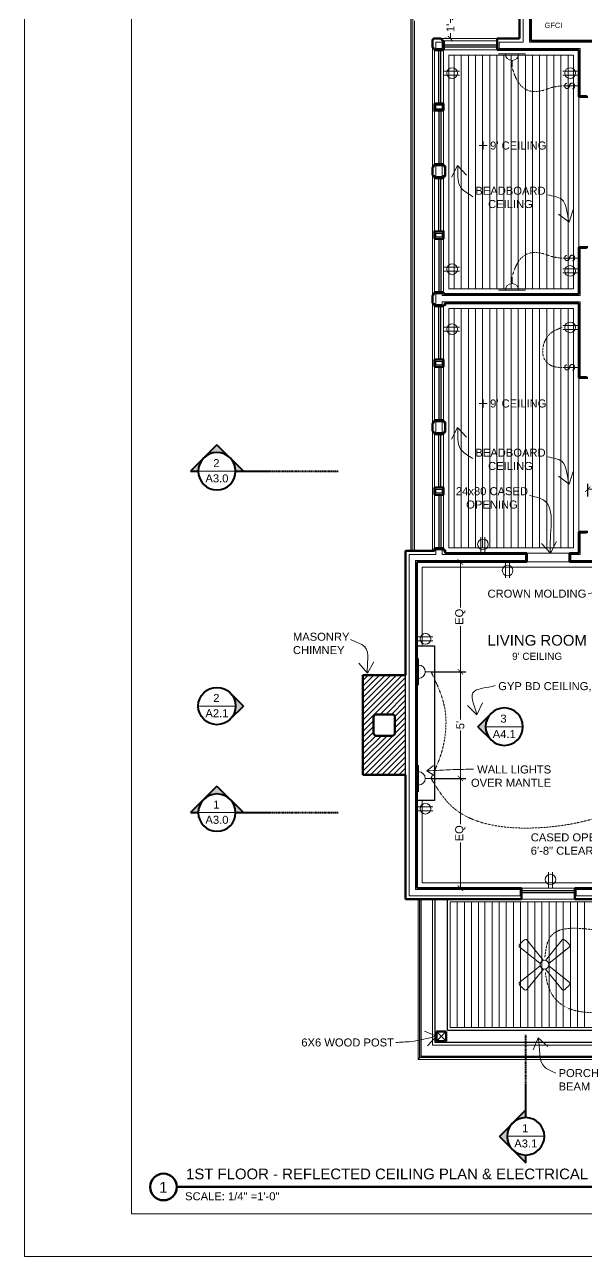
# Model space of a CAD drawing. Header units: inches. Extents: x -4969 to 16721, y 2489 to 24693.
# Drawn here: x 6612 to 6927, y 6903 to 7595 of the extents above; entities that cross this region are included whole.
import ezdxf

# ---------------------------------------------------------------- set-up
doc = ezdxf.new("R2010")
doc.units = ezdxf.units.IN
doc.header["$MEASUREMENT"] = 0
doc.linetypes.add('CENTER', pattern=[2, 1.25, -0.25, 0.25, -0.25])
doc.layers.get('0').update_dxf_attribs({"lineweight": 5})
doc.layers.add('0-NPLT', color=1, linetype='Continuous', plot=False)
for name, color, linetype, lineweight in [('1', 1, 'Continuous', 9), ('2', 6, 'Continuous', 20), ('3', 3, 'Continuous', 30), ('5', 4, 'Continuous', 50), ('A-DIMSx', 7, 'Continuous', 9), ('A-ELEC', 7, 'Continuous', 9), ('A-LINK', 7, 'Continuous', 40), ('A-TEXTx', 7, 'Continuous', 20), ('TB-11x17', 7, 'Continuous', 100)]:
    doc.layers.add(name, color=color, linetype=linetype, lineweight=lineweight)
doc.styles.get("Standard").update_dxf_attribs({"font": 'Arial.ttf'})
doc.dimstyles.get("Standard").update_dxf_attribs({"dimtxt": 3, "dimasz": 2, "dimexe": 0.03125, "dimexo": 0.0625, "dimgap": 0.03125, "dimtad": 0, "dimtoh": 1, "dimdec": 4, "dimlfac": 0.99985, "dimzin": 0, "dimdsep": 46, "dimlunit": 4, "dimtxsty": 'Standard', "dimblk": 'ARCHTICK', "dimblk1": 'ARCHTICK', "dimblk2": 'ARCHTICK', "dimcen": 0.09, "dimclrt": 256, "dimadec": 0, "dimazin": 0, "dimtfac": 1, "dimtdec": 4, "dimtofl": 0, "dimtmove": 0, "dimatfit": 3, "dimfxl": 1, "dimtolj": 1, "dimtzin": 0, "dimarcsym": 0})

# ---------------------------------------------------------------- blocks, each defined once
blk = doc.blocks.new('Section Callout')
at = {"layer": 'A-LINK', "ltscale": 0.1}
h = blk.add_hatch(color=152, dxfattribs=at)
h.paths.add_polyline_path([(1891.06, 7392.5), (1883.64, 7385.08), (1891.06, 7377.65, -0.198912), (1887.98, 7385.08, -0.198912)])
h.paths.add_polyline_path([(1898.48, 7399.92), (1891.06, 7392.5, -0.198912), (1898.48, 7395.58)])
h.paths.add_polyline_path([(1891.06, 7377.65), (1898.48, 7370.23), (1898.48, 7374.58, -0.198912)])
at = {"layer": 'A-LINK', "color": 152, "ltscale": 0.1}
for p, q in [((1883.64, 7385.08), (1898.48, 7399.92)), ((1898.48, 7399.92), (1898.48, 7395.58)), ((1883.64, 7385.08), (1898.48, 7370.23)), ((1898.48, 7374.58), (1898.48, 7370.23)), ((1898.48, 7370.23), (1898.48, 7355.49))]:
    blk.add_line(p, q, dxfattribs=at)
blk.add_circle((1898.48, 7385.08), 10.5, dxfattribs=at)
blk = doc.blocks.new('Elevation Callout - 1')
at = {"layer": 'A-LINK', "ltscale": 0.1}
blk.add_hatch(color=152, dxfattribs=at).paths.add_polyline_path([(2031.59, 7377.65), (2039.01, 7370.23), (2046.43, 7377.65, -0.198912), (2039.01, 7374.58, -0.198912)])
at = {"layer": 'A-LINK', "color": 152, "ltscale": 0.1}
for q in [(2031.59, 7377.65), (2046.43, 7377.65)]:
    blk.add_line((2039.01, 7370.23), q, dxfattribs=at)
blk.add_circle((2039.01, 7385.08), 10.5, dxfattribs=at)
blk = doc.blocks.new('_ArchTick')
at = {"color": 0, "linetype": 'ByBlock', "lineweight": 0, "const_width": 0.15}
blk.add_lwpolyline([(-0.5, -0.5), (0.5, 0.5)], dxfattribs=at)
blk = doc.blocks.new('*D198')
at = {"layer": 'A-DIMSx', "color": 0, "lineweight": -2, "ltscale": 0.1, "transparency": 16777216}
for p, q in [((6840.25, 7171.27), (6859.72, 7171.27)), ((6849.81, 7109.52), (6859.72, 7109.52))]:
    blk.add_line(p, q, dxfattribs=at)
at = {"layer": 'A-DIMSx', "color": 0, "lineweight": 5, "ltscale": 0.1, "transparency": 16777216}
for p, q in [((6856.72, 7171.27), (6856.72, 7145.58)), ((6856.72, 7109.52), (6856.72, 7135.22))]:
    blk.add_line(p, q, dxfattribs=at)
at = {"layer": 'Defpoints', "color": 0, "ltscale": 0.1, "transparency": 16777216}
for p in [(6838.25, 7171.27), (6847.81, 7109.52), (6856.72, 7109.52)]:
    blk.add_point(p, dxfattribs=at)
at = {"layer": 'A-DIMSx', "color": 0, "lineweight": 5, "ltscale": 0.1, "transparency": 16777216, "xscale": 3, "yscale": 3, "zscale": 3}
for p, rotation in [((6856.72, 7171.27), 90), ((6856.72, 7109.52), 270)]:
    blk.add_blockref('_ArchTick', p, dxfattribs=dict(at, rotation=rotation))
at = {"layer": 'A-DIMSx', "ltscale": 0.1, "transparency": 16777216, "insert": (6856.72, 7140.4), "char_height": 4.5, "attachment_point": 5, "rotation": 90}
blk.add_mtext('\\A1;EQ', dxfattribs=at)
blk = doc.blocks.new('*D199')
at = {"layer": 'A-DIMSx', "color": 0, "lineweight": -2, "ltscale": 0.1, "transparency": 16777216}
for p, q in [((6840.25, 7231.27), (6859.72, 7231.27)), ((6840.25, 7171.27), (6859.72, 7171.27))]:
    blk.add_line(p, q, dxfattribs=at)
at = {"layer": 'A-DIMSx', "color": 0, "lineweight": 5, "ltscale": 0.1, "transparency": 16777216}
for p, q in [((6856.72, 7231.27), (6856.72, 7204.35)), ((6856.72, 7171.27), (6856.72, 7198.2))]:
    blk.add_line(p, q, dxfattribs=at)
at = {"layer": 'Defpoints', "color": 0, "ltscale": 0.1, "transparency": 16777216}
for p in [(6838.25, 7231.27), (6856.72, 7231.27), (6838.25, 7171.27)]:
    blk.add_point(p, dxfattribs=at)
at = {"layer": 'A-DIMSx', "color": 0, "lineweight": 5, "ltscale": 0.1, "transparency": 16777216, "xscale": 3, "yscale": 3, "zscale": 3}
for p, rotation in [((6856.72, 7231.27), 90), ((6856.72, 7171.27), 270)]:
    blk.add_blockref('_ArchTick', p, dxfattribs=dict(at, rotation=rotation))
at = {"layer": 'A-DIMSx', "ltscale": 0.1, "transparency": 16777216, "insert": (6856.72, 7201.27), "char_height": 4.5, "attachment_point": 5, "rotation": 90}
blk.add_mtext("\\A1;5'", dxfattribs=at)
blk = doc.blocks.new('*D200')
at = {"layer": 'A-DIMSx', "color": 0, "lineweight": -2, "ltscale": 0.1, "transparency": 16777216}
for p, q in [((6849.81, 7293.02), (6859.72, 7293.02)), ((6840.25, 7231.27), (6859.72, 7231.27))]:
    blk.add_line(p, q, dxfattribs=at)
at = {"layer": 'A-DIMSx', "color": 0, "lineweight": 5, "ltscale": 0.1, "transparency": 16777216}
for p, q in [((6856.72, 7293.02), (6856.72, 7267.33)), ((6856.72, 7231.27), (6856.72, 7256.97))]:
    blk.add_line(p, q, dxfattribs=at)
at = {"layer": 'Defpoints', "color": 0, "ltscale": 0.1, "transparency": 16777216}
for p in [(6847.81, 7293.02), (6856.72, 7293.02), (6838.25, 7231.27)]:
    blk.add_point(p, dxfattribs=at)
at = {"layer": 'A-DIMSx', "color": 0, "lineweight": 5, "ltscale": 0.1, "transparency": 16777216, "xscale": 3, "yscale": 3, "zscale": 3}
for p, rotation in [((6856.72, 7293.02), 90), ((6856.72, 7231.27), 270)]:
    blk.add_blockref('_ArchTick', p, dxfattribs=dict(at, rotation=rotation))
at = {"layer": 'A-DIMSx', "ltscale": 0.1, "transparency": 16777216, "insert": (6856.72, 7262.15), "char_height": 4.5, "attachment_point": 5, "rotation": 90}
blk.add_mtext('\\A1;EQ', dxfattribs=at)
blk = doc.blocks.new('Ceiling Fan 1')
at = {"layer": 'A-ELEC', "ltscale": 0.25}
for p, q in [((7025.36, 6544.34), (7013.89, 6553.59)), ((7027.2, 6546.18), (7017.94, 6557.65)), ((7028.38, 6546.18), (7037.63, 6557.65)), ((7030.22, 6544.34), (7041.69, 6553.59)), ((7025.36, 6543.16), (7013.89, 6533.91)), ((7027.2, 6541.32), (7017.94, 6529.85)), ((7028.38, 6541.32), (7037.63, 6529.85)), ((7030.22, 6543.16), (7041.69, 6533.91))]:
    blk.add_line(p, q, dxfattribs=at)
at = {"layer": 'A-ELEC', "ltscale": 0.1}
blk.add_circle((7027.79, 6543.75), 2.5, dxfattribs=at)
at = {"layer": 'A-ELEC', "ltscale": 0.25}
for centre, radius, start, end in [((7014.51, 6554.37), 1, 141.33569, 231.1155), ((7027.79, 6543.75), 18, 128.66431, 141.33569), ((7017.17, 6557.03), 1, 38.8845, 128.66431), ((7038.41, 6557.03), 1, 51.33569, 141.1155), ((7027.79, 6543.75), 18, 38.66431, 51.33569), ((7041.06, 6554.37), 1, 308.8845, 38.66431), ((7014.51, 6533.13), 1, 128.8845, 218.66431), ((7027.79, 6543.75), 18, 218.66431, 231.33569), ((7027.79, 6543.75), 18, 308.66431, 321.33569), ((7041.06, 6533.13), 1, 321.33569, 51.1155), ((7017.17, 6530.48), 1, 231.33569, 321.1155), ((7038.41, 6530.48), 1, 218.8845, 308.66431)]:
    blk.add_arc(centre, radius, start, end, dxfattribs=at)
blk = doc.blocks.new('BORDER 11X17')
at = {"layer": '0-NPLT', "lineweight": 9, "ltscale": 0.1}
blk.add_lwpolyline([(29864.74, -10461.77), (29048.74, -10461.77), (29048.74, -10989.77), (29864.74, -10989.77), (29864.74, -10461.77)], dxfattribs=at)
blk.add_lwpolyline([(29792.74, -10473.77), (29078.74, -10473.77), (29078.74, -10977.77), (29792.74, -10977.77)], close=True, dxfattribs=at)
blk = doc.blocks.new('*D823')
at = {"layer": 'A-DIMSx', "color": 0, "lineweight": -2, "ltscale": 0.25, "transparency": 16777216}
for p, q in [((6976.25, 7348.77), (6976.25, 7330.86)), ((6928.25, 7329.75), (6928.25, 7336.86))]:
    blk.add_line(p, q, dxfattribs=at)
at = {"layer": 'A-DIMSx', "color": 0, "lineweight": 5, "ltscale": 0.25, "transparency": 16777216}
for p, q in [((6928.25, 7333.86), (6949.09, 7333.86)), ((6976.25, 7333.86), (6955.41, 7333.86))]:
    blk.add_line(p, q, dxfattribs=at)
at = {"layer": 'Defpoints', "color": 0, "ltscale": 0.25, "transparency": 16777216}
for p in [(6976.25, 7350.77), (6976.25, 7333.86), (6928.25, 7327.75)]:
    blk.add_point(p, dxfattribs=at)
at = {"layer": 'A-DIMSx', "color": 0, "lineweight": 5, "ltscale": 0.25, "transparency": 16777216, "xscale": 3, "yscale": 3, "zscale": 3, "rotation": 180}
blk.add_blockref('_ArchTick', (6928.25, 7333.86), dxfattribs=at)
at = {"layer": 'A-DIMSx', "color": 0, "lineweight": 5, "ltscale": 0.25, "transparency": 16777216, "xscale": 3, "yscale": 3, "zscale": 3}
blk.add_blockref('_ArchTick', (6976.25, 7333.86), dxfattribs=at)
at = {"layer": 'A-DIMSx', "ltscale": 0.25, "transparency": 16777216, "insert": (6952.25, 7333.86), "char_height": 4.5, "attachment_point": 5}
blk.add_mtext("\\A1;4'", dxfattribs=at)
blk = doc.blocks.new('*D835')
at = {"layer": 'A-DIMSx', "color": 0, "lineweight": 5, "ltscale": 0.25, "transparency": 16777216}
for p, q in [((6851.19, 7599.27), (6851.19, 7596.13)), ((6851.19, 7587.27), (6851.19, 7590.42))]:
    blk.add_line(p, q, dxfattribs=at)
at = {"layer": 'A-DIMSx', "color": 0, "lineweight": -2, "ltscale": 0.25, "transparency": 16777216}
for p, q in [((6851.22, 7599.27), (6854.19, 7599.27)), ((6849.19, 7587.27), (6848.19, 7587.27))]:
    blk.add_line(p, q, dxfattribs=at)
at = {"layer": 'Defpoints', "color": 0, "ltscale": 0.25, "transparency": 16777216}
for p in [(6849.22, 7599.27), (6851.19, 7599.27), (6851.19, 7587.27)]:
    blk.add_point(p, dxfattribs=at)
at = {"layer": 'A-DIMSx', "color": 0, "lineweight": 5, "ltscale": 0.25, "transparency": 16777216, "xscale": 3, "yscale": 3, "zscale": 3}
for p, rotation in [((6851.19, 7599.27), 90), ((6851.19, 7587.27), 270)]:
    blk.add_blockref('_ArchTick', p, dxfattribs=dict(at, rotation=rotation))
at = {"layer": 'A-DIMSx', "ltscale": 0.25, "transparency": 16777216, "insert": (6851.19, 7593.27), "char_height": 4.5, "attachment_point": 5, "rotation": 90}
blk.add_mtext("\\A1;1'", dxfattribs=at)

msp = doc.modelspace()

# ---------------------------------------------------------------- hatches: boundary and pattern name
at = {"layer": '1', "ltscale": 0.25}
h = msp.add_hatch(dxfattribs=at)
h.set_pattern_fill('ANSI31', color=256, scale=18, style=0)
h.set_pattern_definition([(45, (5003.9965, 528), (-1.59099026, 1.59099026), [])])
h.paths.add_polyline_path([(6825.9965993, 7204.2747155), (6825.9965993, 7229.2747155), (6801.9965993, 7229.2747155), (6801.9965993, 7173.2747155), (6825.9965993, 7173.2747155), (6825.9965993, 7198.2747155), (6819.9965993, 7198.2747155), (6819.9965993, 7196.7747155, -0.4142135624), (6818.4965993, 7195.2747155), (6809.4965993, 7195.2747155, -0.4142135624), (6807.9965993, 7196.7747155), (6807.9965993, 7205.7747155, -0.4142135624), (6809.4965993, 7207.2747155), (6818.4965993, 7207.2747155, -0.4142135624), (6819.9965993, 7205.7747155), (6819.9965993, 7204.2747155)])
h.paths.add_polyline_path([(6825.9965993, 7198.2747155), (6825.9965993, 7204.2747155), (6819.9965993, 7204.2747155), (6819.9965993, 7198.2747155)], flags=16)

# ---------------------------------------------------------------- linework, layer by layer
at = {"layer": '1'}
for p, q in [((6891.9965993, 7585.2747155), (6891.9965993, 7665.2747155)), ((6895.4965993, 7585.2747155), (6895.4965993, 7665.2747155)), ((6829.9965993, 7598.2747155), (6829.9965993, 7299.2747155)), ((6830.9965993, 7597.2747155), (6830.9965993, 7299.2747155)), ((6878.4965993, 7581.7747155), (6878.4965993, 7585.2747155)), ((6878.4965993, 7585.2747155), (6891.9965993, 7585.2747155)), ((7134.9965993, 7585.2747155), (6895.4965993, 7585.2747155)), ((6853.2465439, 7446.5239643), (6853.246598, 7578.0247435)), ((6857.2465439, 7446.5239643), (6857.246598, 7578.0247418)), ((6861.2465439, 7446.5239643), (6861.246598, 7578.0247402)), ((6865.2465439, 7446.5239643), (6865.246598, 7578.0247385)), ((6869.2465439, 7446.5239643), (6869.246598, 7578.0247369)), ((6873.2465439, 7446.5239643), (6873.246598, 7578.0247352)), ((6877.2465439, 7446.5239643), (6877.246598, 7578.0247336)), ((6877.2465439, 7446.5239643), (6877.246598, 7578.0247336)), ((6878.4965993, 7581.7747155), (6923.9965993, 7581.7747155)), ((6881.2465439, 7446.5239643), (6881.246598, 7578.0247319)), ((6885.2465439, 7446.5239643), (6885.246598, 7578.0247303)), ((6889.2465439, 7446.5239643), (6889.246598, 7578.0247286)), ((6893.2465439, 7446.5239643), (6893.246598, 7578.024727)), ((6897.2465439, 7446.5239643), (6897.246598, 7578.0247253)), ((6901.2465439, 7446.5239643), (6901.246598, 7578.0247237)), ((6905.2465439, 7446.5239643), (6905.246598, 7578.0247221)), ((6905.2465439, 7446.5239643), (6905.246598, 7578.0247221)), ((6909.2465439, 7446.5239643), (6909.246598, 7578.0247204)), ((6913.2465439, 7446.5239643), (6913.246598, 7578.0247188)), ((6913.2465439, 7446.5239643), (6913.246598, 7578.0247188)), ((6917.2465439, 7446.5239643), (6917.246598, 7578.0247171)), ((6923.9965993, 7555.2747155), (6923.9965993, 7581.7747155)), ((6923.9965993, 7555.2747155), (6927.4965993, 7555.2747155)), ((6846.4965993, 7549.7847155), (6842.9965993, 7549.7847155)), ((6842.9965993, 7549.7847155), (6842.9965993, 7548.7747155)), ((6842.9965993, 7547.7747155), (6842.9965993, 7548.7747155)), ((6846.4965993, 7547.7747155), (6842.9965993, 7547.7747155)), ((6846.4965993, 7549.7847155), (6846.4965993, 7548.7747155)), ((6846.4965993, 7547.7747155), (6846.4965993, 7548.7747155)), ((6846.4965993, 7515.7747155), (6842.9965993, 7515.7747155)), ((6842.9965993, 7515.7747155), (6842.9965993, 7512.7747155)), ((6846.4965993, 7515.7747155), (6846.4965993, 7512.7747155)), ((6842.9965993, 7509.7747155), (6842.9965993, 7512.7747155)), ((6846.4965993, 7509.7747155), (6842.9965993, 7509.7747155)), ((6846.4965993, 7509.7747155), (6846.4965993, 7512.7747155)), ((6846.4965993, 7477.7747155), (6842.9965993, 7477.7747155)), ((6842.9965993, 7477.7747155), (6842.9965993, 7476.7747155)), ((6842.9965993, 7475.7747155), (6842.9965993, 7477.2747155)), ((6846.4965993, 7475.7747155), (6842.9965993, 7475.7747155)), ((6846.4965993, 7477.7747155), (6846.4965993, 7476.7747155)), ((6846.4965993, 7475.7747155), (6846.4965993, 7477.2747155)), ((6923.9965993, 7469.2747155), (6923.9965993, 7442.7747155)), ((6923.9965993, 7469.2747155), (6927.4965993, 7469.2747155)), ((6842.9965992, 7437.7747155), (6842.9965992, 7440.7747155)), ((6846.4965993, 7443.7747155), (6842.9965993, 7443.7747155)), ((6842.9965993, 7443.7747155), (6842.9965993, 7440.7747155)), ((6846.4965992, 7439.2747155), (6923.9965993, 7439.2747155)), ((6846.4965992, 7437.7747155), (6846.4965992, 7439.2747155)), ((6846.4965993, 7443.7747155), (6846.4965993, 7442.7747155)), ((6846.4965993, 7442.7747155), (6923.9965993, 7442.7747155)), ((6923.9965993, 7439.2747155), (6923.9965993, 7397.2747155)), ((6846.4965992, 7437.7747155), (6842.9965992, 7437.7747155)), ((6853.2465426, 7301.0247155), (6853.246598, 7435.5247435)), ((6857.2465426, 7301.0247155), (6857.246598, 7435.5247418)), ((6861.2465426, 7301.0247155), (6861.246598, 7435.5247402)), ((6865.2465426, 7301.0247155), (6865.246598, 7435.5247385)), ((6869.2465426, 7301.0247155), (6869.246598, 7435.5247369)), ((6873.2465426, 7301.0247155), (6873.246598, 7435.5247352)), ((6877.2465426, 7301.0247155), (6877.246598, 7435.5247336)), ((6877.2465426, 7301.0247155), (6877.246598, 7435.5247336)), ((6881.2465426, 7301.0247155), (6881.246598, 7435.5247319)), ((6885.2465426, 7301.0247155), (6885.246598, 7435.5247303)), ((6889.2465426, 7301.0247155), (6889.246598, 7435.5247286)), ((6893.2465426, 7301.0247155), (6893.246598, 7435.524727)), ((6897.2465426, 7301.0247155), (6897.246598, 7435.5247253)), ((6901.2465426, 7301.0247155), (6901.246598, 7435.5247237)), ((6905.2465426, 7301.0247155), (6905.246598, 7435.5247221)), ((6905.2465426, 7301.0247155), (6905.246598, 7435.5247221)), ((6909.2465426, 7301.0247155), (6909.246598, 7435.5247204)), ((6913.2465426, 7301.0247155), (6913.246598, 7435.5247188)), ((6913.2465426, 7301.0247155), (6913.246598, 7435.5247188)), ((6917.2465426, 7301.0247155), (6917.246598, 7435.5247171)), ((6846.4965993, 7405.7747155), (6842.9965993, 7405.7747155)), ((6842.9965993, 7405.7747155), (6842.9965993, 7404.7747155)), ((6842.9965993, 7403.7747155), (6842.9965993, 7405.2747155)), ((6846.4965993, 7405.7747155), (6846.4965993, 7404.7747155)), ((6846.4965993, 7403.7747155), (6846.4965993, 7405.2747155)), ((6846.4965993, 7403.7747155), (6842.9965993, 7403.7747155)), ((6927.4965993, 7397.2747155), (6923.9965993, 7397.2747155)), ((6846.4965993, 7371.7747155), (6842.9965993, 7371.7747155)), ((6842.9965993, 7371.7747155), (6842.9965993, 7368.2747155)), ((6846.4965993, 7371.7747155), (6846.4965993, 7368.2747155)), ((6842.9965993, 7365.7747155), (6842.9965993, 7368.2747155)), ((6846.4965993, 7365.7747155), (6842.9965993, 7365.7747155)), ((6846.4965993, 7365.7747155), (6846.4965993, 7368.2747155)), ((6846.4965993, 7333.7747155), (6842.9965993, 7333.7747155)), ((6842.9965993, 7333.7747155), (6842.9965993, 7331.7747155)), ((6846.4965993, 7331.7747155), (6842.9965993, 7331.7747155)), ((6846.4965993, 7333.7747155), (6846.4965993, 7331.7747155)), ((6923.9965993, 7309.2747155), (6923.9965993, 7297.2747155)), ((6923.9965993, 7309.2747155), (6923.9965993, 7297.2747155)), ((6923.9965993, 7309.2747155), (6927.4965993, 7309.2747155)), ((6827.9965993, 7105.2747155), (6827.9965993, 7297.2747155)), ((6827.9965993, 7297.2747155), (6842.9965993, 7297.2747155)), ((6893.2461259, 7293.7747155), (6831.4965993, 7293.7747155)), ((6831.4965993, 7108.7747155), (6831.4965993, 7293.7747155)), ((6846.4965993, 7299.7747155), (6842.9965993, 7299.7747155)), ((6842.9965993, 7299.7747155), (6842.9965993, 7297.2747155)), ((6846.4965993, 7299.7747155), (6846.4965993, 7297.2747155)), ((6846.4965993, 7297.2747155), (6893.2461259, 7297.2747155)), ((6893.2461259, 7293.7747155), (6893.2461259, 7297.2747155)), ((6918.7461259, 7293.7747155), (6918.7461259, 7297.2747155)), ((6971.9965993, 7293.7747155), (6918.7461259, 7293.7747155)), ((6918.9961259, 7297.2747155), (6923.9965993, 7297.2747155)), ((6890.2465993, 7108.7747155), (6831.4965993, 7108.7747155)), ((6890.2465993, 7108.7747155), (6890.2465993, 7105.2747155)), ((6921.7465993, 7108.7747155), (6971.9965993, 7108.7747155)), ((6921.7465993, 7108.7747155), (6921.7465993, 7105.2747155)), ((6890.2465993, 7105.2747155), (6827.9965993, 7105.2747155)), ((6840.9965993, 7021.2747155), (6840.9965993, 7103.2747155)), ((7188.9965993, 7101.7747155), (6850.9965993, 7101.7747155)), ((6850.9965993, 7031.2747155), (6850.9965993, 7101.7747155)), ((6854.9965993, 7031.2747155), (6854.9965993, 7101.7747155)), ((6858.9965993, 7031.2747155), (6858.9965993, 7101.7747155)), ((6862.9965993, 7031.2747155), (6862.9965993, 7101.7747155)), ((6866.9965993, 7031.2747155), (6866.9965993, 7101.7747155)), ((6870.5431913, 7031.2747155), (6870.5431913, 7101.7747155)), ((6874.5431913, 7031.2747155), (6874.5431913, 7101.7747155)), ((6878.5431913, 7031.2747155), (6878.5431913, 7101.7747155)), ((6882.5431913, 7031.2747155), (6882.5431913, 7101.7747155)), ((6886.5431913, 7031.2747155), (6886.5431913, 7101.7747155)), ((6890.5431913, 7031.2747155), (6890.5431913, 7101.7747155)), ((6894.5431913, 7031.2747155), (6894.5431913, 7101.7747155)), ((6898.5431913, 7031.2747155), (6898.5431913, 7101.7747155)), ((6902.5431913, 7031.2747155), (6902.5431913, 7101.7747155)), ((6906.5431913, 7031.2747155), (6906.5431913, 7101.7747155)), ((6910.5431913, 7031.2747155), (6910.5431913, 7101.7747155)), ((6914.5431913, 7031.2747155), (6914.5431913, 7101.7747155)), ((6918.5431913, 7031.2747155), (6918.5431913, 7101.7747155)), ((7001.2465993, 7105.2747155), (6921.7465993, 7105.2747155)), ((6922.5431913, 7031.2747155), (6922.5431913, 7101.7747155)), ((6926.5431913, 7031.2747155), (6926.5431913, 7101.7747155)), ((6850.9965993, 7031.2747155), (7188.9965993, 7031.2747155)), ((7295.9965993, 7021.2747155), (6840.9965993, 7021.2747155))]:
    msp.add_line(p, q, dxfattribs=at)
at = {"layer": '1', "ltscale": 0.25}
for p, q in [((6832.9965993, 7013.2747155), (6832.9965993, 7103.2747155)), ((6848.7465993, 7029.0247155), (6843.2465993, 7023.5247155)), ((6843.2465993, 7029.0247155), (6848.7465993, 7023.5247155)), ((6833.9965993, 7014.2747155), (6832.9965993, 7013.2747155)), ((6832.9965993, 7013.2747155), (7303.9965993, 7013.2747155))]:
    msp.add_line(p, q, dxfattribs=at)
at = {"layer": '1', "ltscale": 0.1}
for p, q in [((6834.7465993, 7015.0247155), (6834.7465993, 7103.2747155)), ((7302.2465993, 7015.0247155), (6834.7465993, 7015.0247155))]:
    msp.add_line(p, q, dxfattribs=at)
at = {"layer": '1'}
msp.add_lwpolyline([(6842.9965993, 7585.2747155), (6846.4965993, 7585.2747155), (6846.4965993, 7581.7747155), (6842.9965993, 7581.7747155), (6842.9965993, 7585.2747155)], dxfattribs=at)
at = {"layer": '2'}
for p, q in [((6877.4965993, 7587.2747155), (6845.7465993, 7587.2747155)), ((6847.4965993, 7586.0247155), (6877.4965993, 7586.0247155)), ((6840.9965993, 7582.5247155), (6840.9965993, 7514.7747155)), ((6842.2465993, 7550.7747155), (6842.2465993, 7580.7747155)), ((6847.2465993, 7580.7747155), (6847.2465993, 7550.7747155)), ((6847.4965993, 7581.0247155), (6877.4965993, 7581.0247155)), ((6923.2465993, 7470.0247155), (6923.2465993, 7554.5247155)), ((6842.2465993, 7516.7747155), (6842.2465993, 7546.7747155)), ((6847.2465993, 7546.7747155), (6847.2465994, 7516.7747155)), ((6840.9965993, 7510.7747155), (6840.9965993, 7442.7747155)), ((6842.2465993, 7478.7747155), (6842.2465993, 7508.7747155)), ((6847.2465993, 7508.7747155), (6847.2465993, 7478.7747155)), ((6842.2465989, 7444.7747155), (6842.2465989, 7474.7747155)), ((6847.2465989, 7474.7747155), (6847.246599, 7444.7747155)), ((6840.9965993, 7438.7747155), (6840.9965993, 7370.7747155)), ((6842.2465993, 7406.7747155), (6842.2465993, 7436.7747155)), ((6847.2465993, 7436.7747155), (6847.2465994, 7406.7747155)), ((6842.2465993, 7372.7747155), (6842.2465993, 7402.7747155)), ((6847.2465993, 7402.7747155), (6847.2465994, 7372.7747155)), ((6923.2465993, 7310.0247155), (6923.2465993, 7396.5247155)), ((6840.9965993, 7366.7747155), (6840.9965993, 7299.2747155)), ((6842.2465993, 7334.7747155), (6842.2465993, 7364.7747155)), ((6847.2465993, 7364.7747155), (6847.2465994, 7334.7747155)), ((6842.2465993, 7300.7747155), (6842.2465993, 7330.7747155)), ((6847.2465993, 7330.7747155), (6847.2465994, 7300.7747155)), ((6917.9961259, 7298.0247155), (6893.9961259, 7298.0247155)), ((6968.2465993, 7290.0247155), (6835.2465993, 7290.0247155)), ((6835.2465993, 7290.0247155), (6835.2465993, 7245.7744462)), ((6893.9961259, 7293.0247155), (6917.9961259, 7293.0247155)), ((6835.2465993, 7158.7749848), (6835.2465993, 7112.5247155)), ((6968.2465993, 7112.5247155), (6835.2465993, 7112.5247155)), ((6920.9965993, 7109.5247155), (6890.9965993, 7109.5247155)), ((6920.9965993, 7103.2747155), (6890.9965993, 7103.2747155))]:
    msp.add_line(p, q, dxfattribs=at)
at = {"layer": '2', "color": 152, "ltscale": 0.1}
for p, q in [((6709.5072252, 7344.0247155), (6730.5072252, 7344.0247155)), ((6709.4965992, 7211.9696035), (6730.4965993, 7211.9696035)), ((6870.8751348, 7200.3693999), (6891.8751354, 7200.3693999)), ((6709.5072252, 7152.0247155), (6730.5072252, 7152.0247155)), ((6882.9814717, 6970.0008975), (6903.9814717, 6970.0008975))]:
    msp.add_line(p, q, dxfattribs=at)
at = {"layer": '2'}
for points in [[(6850.246598, 7578.0247155), (6920.246598, 7578.0247155), (6920.2465413, 7446.5239643), (6850.2465414, 7446.5239643)], [(6850.2465993, 7435.5247155), (6920.2465993, 7435.5247155), (6920.2465993, 7301.0247155), (6850.2465994, 7301.0247155)]]:
    msp.add_lwpolyline(points, close=True, dxfattribs=at)
at = {"layer": '3'}
for p, q in [((6828.9965993, 7599.2747155), (6828.9965993, 7299.2747155)), ((6844.7206886, 7550.7747155), (6844.7206887, 7580.7747155)), ((6845.7206886, 7550.7747155), (6845.7206887, 7580.7747155)), ((6877.4965993, 7583.5506262), (6847.4965993, 7583.5506261)), ((6877.4965993, 7582.5506262), (6847.4965993, 7582.5506261)), ((6844.7206886, 7546.7747155), (6844.7206887, 7516.7747155)), ((6845.7206886, 7546.7747155), (6845.7206887, 7516.7747155)), ((6844.7206886, 7478.7747155), (6844.7206887, 7508.7747155)), ((6845.7206886, 7478.7747155), (6845.7206887, 7508.7747155)), ((6844.7206886, 7474.7747155), (6844.7206887, 7444.7747155)), ((6845.7206886, 7474.7747155), (6845.7206887, 7444.7747155)), ((6844.7206886, 7406.7747155), (6844.7206886, 7436.7747155)), ((6845.7206886, 7406.7747155), (6845.7206886, 7436.7747155)), ((6844.7206886, 7402.7747155), (6844.7206887, 7372.7747155)), ((6845.7206886, 7402.7747155), (6845.7206887, 7372.7747155)), ((6844.7206886, 7334.7747155), (6844.7206887, 7364.7747155)), ((6845.7206886, 7334.7747155), (6845.7206887, 7364.7747155)), ((6844.7206886, 7330.7747155), (6844.7206887, 7300.7747155)), ((6845.7206886, 7330.7747155), (6845.7206887, 7300.7747155)), ((6825.9965993, 7173.2747155), (6825.9965993, 7229.2747155)), ((6920.9965993, 7107.9988048), (6890.9965993, 7107.9988048)), ((6920.9965993, 7106.9988048), (6890.9965993, 7106.9988048))]:
    msp.add_line(p, q, dxfattribs=at)
at = {"layer": '3', "ltscale": 0.1}
for p, q in [((6833.9965993, 7014.2747155), (6833.9965993, 7103.2747155)), ((6842.4965993, 7022.7747155), (6842.4965993, 7103.2747155)), ((6849.4965993, 7029.7747155), (6849.4965993, 7103.2747155)), ((6849.4965993, 7029.7747155), (7190.4965993, 7029.7747155)), ((7294.4965993, 7022.7747155), (6842.4965993, 7022.7747155)), ((7302.9965993, 7014.2747155), (6833.9965993, 7014.2747155))]:
    msp.add_line(p, q, dxfattribs=at)
at = {"layer": '3', "ltscale": 0.2, "flags": 128}
msp.add_lwpolyline([(6832.2465993, 7245.7744462), (6842.24633, 7245.7744462), (6842.24633, 7158.7749848), (6832.2465993, 7158.7749848)], dxfattribs=at)
at = {"layer": '5'}
for p, q in [((6889.9965993, 7587.2747155), (6889.9965993, 7666.2747155)), ((6896.2465993, 7586.0247155), (6896.2465993, 7666.2747155)), ((6847.4965993, 7586.0247155), (6846.4965993, 7586.0247155)), ((6847.4965993, 7580.7747155), (6847.4965993, 7586.0247155)), ((6877.4965993, 7581.0247155), (6877.4965993, 7587.2747155)), ((6877.4965993, 7587.2747155), (6889.9965993, 7587.2747155)), ((6896.2465993, 7586.0247155), (7135.9965993, 7586.0247155)), ((6842.2465993, 7580.7747155), (6842.2465993, 7581.7747155)), ((6847.4965993, 7580.7747155), (6842.2465993, 7580.7747155)), ((6877.4965993, 7581.0247155), (6923.2465993, 7581.0247155)), ((6923.2465993, 7581.0247155), (6923.2465993, 7554.5247155)), ((6847.2465993, 7550.7747155), (6842.2465993, 7550.7747155)), ((6842.2465993, 7550.7747155), (6842.2465993, 7548.7747155)), ((6847.2465993, 7550.7747155), (6847.2465993, 7546.7747155)), ((6923.2465993, 7554.5247155), (6928.2465993, 7554.5247155)), ((6842.2465993, 7546.2747155), (6842.2465993, 7548.7747155)), ((6847.2465993, 7546.7747155), (6842.2465993, 7546.7747155)), ((6847.2465993, 7516.7747155), (6842.2465993, 7516.7747155)), ((6842.2465993, 7516.7747155), (6842.2465993, 7515.5247155)), ((6847.2465993, 7516.7747155), (6847.2465993, 7515.5247155)), ((6847.2465993, 7508.7747155), (6842.2465993, 7508.7747155)), ((6842.2465993, 7479.2747155), (6842.2465993, 7476.7747155)), ((6847.2465993, 7478.7747155), (6842.2465993, 7478.7747155)), ((6842.2465993, 7474.7747155), (6842.2465993, 7477.2747155)), ((6847.2465993, 7474.7747155), (6842.2465993, 7474.7747155)), ((6847.2465993, 7479.2747155), (6847.2465993, 7476.7747155)), ((6847.2465993, 7474.7747155), (6847.2465993, 7477.2747155)), ((6923.2465993, 7470.0247155), (6923.2465993, 7443.5247155)), ((6923.2465993, 7470.0247155), (6928.2465993, 7470.0247155)), ((6847.2465993, 7444.7747155), (6842.2465993, 7444.7747155)), ((6842.2465993, 7444.7747155), (6842.2465993, 7443.5247155)), ((6847.2465993, 7444.7747155), (6847.2465993, 7443.5247155)), ((6848.2465993, 7443.5232329), (6923.2465993, 7443.5247155)), ((6847.2465993, 7436.7747155), (6842.2465992, 7436.7747155)), ((6847.2465992, 7436.7747155), (6847.2465992, 7437.5247155)), ((6923.2465993, 7438.5247155), (6923.2465993, 7396.5247155)), ((6847.2465993, 7406.7747155), (6842.2465993, 7406.7747155)), ((6842.2465993, 7402.7747155), (6842.2465993, 7406.7747155)), ((6847.2465993, 7402.7747155), (6847.2465993, 7406.7747155)), ((6847.2465993, 7402.7747155), (6842.2465993, 7402.7747155)), ((6928.2465993, 7396.5247155), (6923.2465993, 7396.5247155)), ((6847.2465993, 7372.7747155), (6842.2465993, 7372.7747155)), ((6842.2465993, 7372.7747155), (6842.2465993, 7371.5247155)), ((6847.2465993, 7372.7747155), (6847.2465993, 7371.5247155)), ((6842.2465993, 7364.7747155), (6842.2465993, 7366.0247155)), ((6847.2465993, 7364.7747155), (6842.2465993, 7364.7747155)), ((6847.2465993, 7364.7747155), (6847.2465993, 7366.0247155)), ((6842.2465993, 7330.7747155), (6842.2465993, 7334.7747155)), ((6847.2465993, 7334.7747155), (6842.2465993, 7334.7747155)), ((6847.2465993, 7330.7747155), (6842.2465993, 7330.7747155)), ((6847.2465993, 7330.7747155), (6847.2465993, 7334.7747155)), ((6923.2465993, 7310.0247155), (6923.2465993, 7298.0247155)), ((6928.2465993, 7310.0247155), (6923.2465993, 7310.0247155)), ((6847.2465993, 7300.7747155), (6842.2465993, 7300.7747155)), ((6842.2465993, 7300.7747155), (6842.2465993, 7299.2747155)), ((6847.2465993, 7300.7747155), (6847.2465993, 7299.5247155)), ((6825.9965993, 7229.2747155), (6825.9965993, 7299.2747155)), ((6825.9965993, 7299.2747155), (6842.2465993, 7299.2747155)), ((6848.2465994, 7298.0247155), (6893.9961259, 7298.0247155)), ((6893.9961259, 7293.0247155), (6893.9961259, 7298.0247155)), ((6893.9961259, 7298.0247155), (6893.9961259, 7293.0247155)), ((6917.9961259, 7293.0247155), (6917.9961259, 7298.0247155)), ((6917.9961259, 7298.0247155), (6923.2465993, 7298.0247155)), ((6832.2465993, 7293.0247155), (6832.2465993, 7109.5247155)), ((6893.9961259, 7293.0247155), (6832.2465993, 7293.0247155)), ((6917.9961259, 7293.0247155), (6971.2465993, 7293.0247155)), ((6801.9965993, 7229.2747155), (6825.9965993, 7229.2747155)), ((6801.9965993, 7229.2747155), (6801.9965993, 7173.2747155)), ((6807.9965993, 7196.7747155), (6807.9965993, 7205.7747155)), ((6818.4965993, 7207.2747155), (6809.4965993, 7207.2747155)), ((6819.9965993, 7196.7747155), (6819.9965993, 7205.7747155)), ((6809.4965993, 7195.2747155), (6818.4965993, 7195.2747155)), ((6825.9965993, 7173.2747155), (6801.9965993, 7173.2747155)), ((6825.9965993, 7103.2747155), (6825.9965993, 7173.2747155)), ((6890.9965993, 7109.5247155), (6832.2465993, 7109.5247155)), ((6890.9965993, 7109.5247155), (6890.9965993, 7103.2747155)), ((6920.9965993, 7109.5247155), (6971.2465993, 7109.5247155)), ((6920.9965993, 7109.5247155), (6920.9965993, 7103.2747155)), ((6890.9965993, 7103.2747155), (6825.9965993, 7103.2747155)), ((7001.9965993, 7103.2747155), (6920.9965993, 7103.2747155)), ((6843.2465993, 7029.0247155), (6843.2465993, 7023.5247155)), ((6848.7465993, 7029.0247155), (6843.2465993, 7029.0247155)), ((6843.2465993, 7023.5247155), (6848.7465993, 7023.5247155)), ((6848.7465993, 7029.0247155), (6848.7465993, 7023.5247155))]:
    msp.add_line(p, q, dxfattribs=at)
at = {"layer": '5', "ltscale": 0.1}
msp.add_line((6697.4652443, 6941.5112901), (7337.9965993, 6941.5112901), dxfattribs=at)
at = {"layer": '5'}
for points in [[(6842.2465993, 7581.7747155), (6841.7465993, 7581.7747155), (6840.9965993, 7582.5247155), (6840.9965993, 7586.5247155), (6841.7465993, 7587.2747155), (6842.2465993, 7587.2747155)], [(6846.4965993, 7586.0247155), (6846.4965993, 7586.5247155), (6845.7465993, 7587.2747155), (6841.7465993, 7587.2747155), (6840.9965993, 7586.5247155), (6840.9965993, 7586.0247155)], [(6840.9965993, 7512.7747155), (6840.9965993, 7514.7747155), (6841.7465993, 7515.5247155), (6842.2465993, 7515.5247155)], [(6848.2465994, 7512.7747155), (6848.2465994, 7515.5232329), (6847.2465994, 7515.5247155)], [(6840.9965993, 7512.7747155), (6840.9965993, 7510.7747155), (6841.7465993, 7510.0247155), (6842.2465993, 7510.0247155), (6842.2465993, 7508.7747155)], [(6848.2465994, 7512.7747155), (6848.2465994, 7510.0261981), (6847.2465993, 7510.0247155), (6847.2465993, 7508.7747155)], [(6840.9965993, 7440.7747155), (6840.9965993, 7442.7747155), (6841.7465993, 7443.5247155), (6842.2465993, 7443.5247155)], [(6840.9965993, 7440.7747155), (6840.9965993, 7438.7747155), (6841.7465993, 7438.0247155), (6842.2465992, 7438.0247155), (6842.2465992, 7436.7747155)], [(6848.2465994, 7443.5232329), (6847.2465994, 7443.5247155)], [(6923.2465993, 7438.5247155), (6848.2465993, 7438.5247155), (6848.2465993, 7437.5261981), (6847.2465993, 7437.5247155)], [(6840.9965993, 7368.7747155), (6840.9965993, 7370.7747155), (6841.7465993, 7371.5247155), (6842.2465993, 7371.5247155)], [(6848.2465994, 7368.7747155), (6848.2465994, 7371.5232329), (6847.2465994, 7371.5247155)], [(6840.9965993, 7368.7747155), (6840.9965993, 7366.7747155), (6841.7465993, 7366.0247155), (6842.2465993, 7366.0247155)], [(6848.2465994, 7368.7747155), (6848.2465994, 7366.0261981), (6847.2465994, 7366.0247155)], [(6848.2465994, 7298.0247155), (6848.2465994, 7299.5232329), (6847.2465994, 7299.5247155)]]:
    msp.add_lwpolyline(points, dxfattribs=at)
at = {"layer": '5', "ltscale": 0.1}
msp.add_circle((6689.9965993, 6941.5112901), 7.5, dxfattribs=at)
at = {"layer": '5'}
for centre, start, end in [((6809.4965993, 7205.7747155), 90.0000000001, 180), ((6818.4965993, 7205.7747155), 0, 90.0000000001), ((6809.4965993, 7196.7747155), 180, 270.0000000001), ((6818.4965993, 7196.7747155), 270.0000000001, 0)]:
    msp.add_arc(centre, 1.5, start, end, dxfattribs=at)
at = {"layer": 'A-ELEC', "ltscale": 0.1}
for p, q in [((6878.2465993, 7578.7747155), (6893.2465993, 7578.7747155)), ((6885.7465993, 7575.0247155), (6885.7465993, 7571.2747155)), ((6856.2465967, 7569.0247155), (6847.2465967, 7569.0247155)), ((6856.2465967, 7566.7747155), (6847.2465967, 7566.7747155)), ((6914.2465993, 7569.0247155), (6923.2465993, 7569.0247155)), ((6914.2465993, 7566.7747155), (6923.2465993, 7566.7747155)), ((6923.2465993, 7560.7747155), (6914.2465993, 7560.7747155)), ((6923.2465993, 7463.7747155), (6914.2465993, 7463.7747155)), ((6856.2465967, 7458.7747155), (6847.2465967, 7458.7747155)), ((6856.2465967, 7456.5247155), (6847.2465967, 7456.5247155)), ((6885.7465993, 7449.5247155), (6885.7465993, 7453.2747155)), ((6914.2465993, 7457.7747155), (6923.2465993, 7457.7747155)), ((6914.2465993, 7455.5247155), (6923.2465993, 7455.5247155)), ((6878.2465993, 7445.7747155), (6893.2465993, 7445.7747155)), ((6914.2465993, 7426.0247155), (6923.2465993, 7426.0247155)), ((6856.2465967, 7425.0247154), (6847.2465967, 7425.0247154)), ((6856.2465967, 7422.7747154), (6847.2465967, 7422.7747154)), ((6914.2465993, 7423.7747155), (6923.2465993, 7423.7747155)), ((6923.2465993, 7402.3087241), (6914.2465993, 7402.3087241)), ((6868.3016989, 7307.0247155), (6868.3016989, 7298.0247155)), ((6870.5516989, 7307.0247155), (6870.5516989, 7298.0247155)), ((6882.173526, 7284.0247155), (6882.173526, 7293.0247155)), ((6884.423526, 7284.0247155), (6884.423526, 7293.0247155)), ((6841.2465993, 7250.8480575), (6832.2465993, 7250.8480575)), ((6841.2465993, 7248.5980575), (6832.2465993, 7248.5980575)), ((6833.2465993, 7238.7747155), (6833.2465993, 7223.7747155)), ((6836.9965993, 7231.2747155), (6840.7465993, 7231.2747155)), ((6833.2465993, 7178.7747155), (6833.2465993, 7163.7747155)), ((6836.9965993, 7171.2747155), (6840.7465993, 7171.2747155)), ((6841.2465993, 7155.3581827), (6832.2465993, 7155.3581827)), ((6841.2465993, 7153.1081827), (6832.2465993, 7153.1081827)), ((6906.2552679, 7118.5247155), (6906.2552679, 7109.5247155)), ((6908.5052679, 7118.5247155), (6908.5052679, 7109.5247155))]:
    msp.add_line(p, q, dxfattribs=at)
for centre in [(6852.1215967, 7567.8997155), (6918.3715993, 7567.8997155), (6852.1215967, 7457.6497155), (6918.3715993, 7456.6497155), (6852.1215967, 7423.8997154), (6918.3715993, 7424.8997155), (6869.4266989, 7302.8997155), (6883.298526, 7288.1497155), (6837.1215993, 7249.7230575), (6837.1215993, 7154.2331827), (6907.3802679, 7114.3997155)]:
    msp.add_circle(centre, 3, dxfattribs=at)
for centre, start, end in [((6885.7465993, 7578.7747155), 180, 0), ((6885.7465993, 7445.7747155), 0, 180), ((6833.2465993, 7231.2747155), 270, 90), ((6833.2465993, 7171.2747155), 270, 90)]:
    msp.add_arc(centre, 3.75, start, end, dxfattribs=at)
at = {"layer": 'A-ELEC', "linetype": 'CENTER', "ltscale": 0.1}
for points, knots in [([(6913.7127642, 7560.7747155), (6911.8091074, 7560.5425214), (6908.2499371, 7560.1083999), (6902.3630864, 7557.5613617), (6895.8161122, 7557.0095538), (6888.8904135, 7561.7432601), (6887.1859859, 7566.8164199), (6885.9769085, 7570.4151896)], [0, 0, 0, 0, 5.7073153259, 10.6706767008, 19.3098225093, 23.8082149844, 34.7881302965, 34.7881302965, 34.7881302965, 34.7881302965]), ([(6913.7127642, 7463.7747155), (6911.8091074, 7464.0069096), (6908.2499371, 7464.4410311), (6902.3630864, 7466.9880692), (6895.8161122, 7467.5398772), (6888.8904135, 7462.8061708), (6887.1859859, 7457.733011), (6885.9769085, 7454.1342413)], [0, 0, 0, 0, 5.7073153259, 10.6706767008, 19.3098225093, 23.8082149844, 34.7881302965, 34.7881302965, 34.7881302965, 34.7881302965]), ([(6913.7127642, 7402.3087241), (6911.7744282, 7402.4142448), (6907.9374829, 7402.6231236), (6903.1355687, 7406.9627866), (6902.5959778, 7414.1565709), (6906.0473237, 7421.8959575), (6911.5347934, 7423.9853368), (6914.2465993, 7425.0178693)], [0, 0, 0, 0, 5.7073153259, 11.2976574286, 17.5784884416, 26.1826182671, 34.5887983354, 34.5887983354, 34.5887983354, 34.5887983354]), ([(6840.2465993, 7171.2747155), (6842.1932896, 7175.4494207), (6845.7349729, 7183.0446111), (6848.7143726, 7196.1243732), (6849.051702, 7211.0091225), (6844.2849794, 7222.9088784), (6840.996055, 7229.7221562), (6840.2465993, 7231.2747155)], [0, 0, 0, 0, 13.7755826034, 25.0624093123, 40.0655723979, 57.6148392985, 62.7940322967, 62.7940322967, 62.7940322967, 62.7940322967]), ([(6962.2465993, 7161.7747155), (6960.8801762, 7160.9124326), (6952.7725154, 7155.7960842), (6931.0629985, 7147.3603572), (6895.6199236, 7140.979215), (6855.4695962, 7146.3831549), (6843.711037, 7165.6099136), (6840.2465993, 7171.2747155)], [0, 0, 0, 0, 4.8467681933, 28.7582608759, 68.7711391688, 115.2619059653, 134.6810049743, 134.6810049743, 134.6810049743, 134.6810049743]), ([(6989.4517821, 7118.5247155), (6988.7750957, 7118.8850154), (6986.8106763, 7119.9309653), (6973.5544779, 7110.4184354), (6973.1363558, 7065.9190159), (6907.7085046, 7099.234507), (6904.6354237, 7074.362448), (6904.1561699, 7070.4835953)], [0, 0, 0, 0, 2.177921353, 6.3225017389, 42.7363464558, 101.0419210585, 111.8148699446, 111.8148699446, 111.8148699446, 111.8148699446]), ([(6904.3997797, 7062.3666812), (6904.6605829, 7060.67182), (6911.1317794, 7018.6179729), (7032.3832575, 7079.1762747), (7099.8143712, 7070.6095469), (7131.5028322, 7066.5837137)], [0, 0, 0, 0, 5.0402485176, 125.0614711868, 231.4690138842, 231.4690138842, 231.4690138842, 231.4690138842])]:
    msp.add_open_spline(points, degree=3, knots=knots, dxfattribs=at)
at = {"layer": 'A-LINK', "color": 152, "linetype": 'CENTER', "ltscale": 0.15}
for p, q in [((6732.7351472, 7344.0247155), (6788.1093087, 7344.0247155)), ((6732.7351472, 7152.0247155), (6788.1093087, 7152.0247155)), ((6893.4814717, 6985.6901109), (6893.4814717, 7027.0358331))]:
    msp.add_line(p, q, dxfattribs=at)
at = {"layer": 'A-TEXTx'}
for p, q in [((6869.5256533, 7527.1857677), (6869.5256533, 7529.4357677)), ((6869.5256533, 7527.1857677), (6867.2756533, 7527.1857677)), ((6869.5256533, 7527.1857677), (6871.7756533, 7527.1857677)), ((6869.5256533, 7527.1857677), (6869.5256533, 7524.9357677)), ((6869.5256533, 7382.1151664), (6869.5256533, 7384.3651664)), ((6869.5256533, 7382.1151664), (6867.2756533, 7382.1151664)), ((6869.5256533, 7382.1151664), (6871.7756533, 7382.1151664)), ((6869.5256533, 7382.1151664), (6869.5256533, 7379.8651664))]:
    msp.add_line(p, q, dxfattribs=at)

# ---------------------------------------------------------------- block references
at = {"ltscale": 0.1, "xscale": 2, "yscale": 2, "zscale": 2}
msp.add_blockref('BORDER 11X17', (-51485.4783869, 28882.0450796), dxfattribs=at)
at = {"color": 152, "ltscale": 0.1, "xscale": -1}
for name, p, rotation in [('Section Callout', (14105.0828089, 9242.5096664), 89.99999999999984), ('Elevation Callout - 1', (-503.7004486, 5161.3593688), 270), ('Section Callout', (14105.0828089, 9050.5096664), 89.99999999999984), ('Section Callout', (4994.9965208, 14355.0764812), 180)]:
    msp.add_blockref(name, p, dxfattribs=dict(at, rotation=rotation))
at = {"color": 152, "ltscale": 0.1, "rotation": 90}
msp.add_blockref('Elevation Callout - 1', (14105.0721829, 5172.9595724), dxfattribs=at)
at = {"layer": 'A-ELEC', "ltscale": 0.25}
msp.add_blockref('Ceiling Fan 1', (-123.7906637, 522.7730178), dxfattribs=at)

# ---------------------------------------------------------------- texts
at = {"ltscale": 0.1, "char_height": 6}
for s, insert, width, attachment_point in [('{1ST FLOOR - REFLECTED CEILING PLAN & ELECTRICAL PLAN}', (6702.6417536, 6951.8569739), 274.153320881, 1), ('{1}', (6689.8899552, 6941.3156121), 11.15057809, 5)]:
    msp.add_mtext(s, dxfattribs=dict(at, insert=insert, width=width, attachment_point=attachment_point))
at = {"layer": 'A-ELEC', "ltscale": 0.5, "insert": (6904.041911, 7596.2382589), "char_height": 6, "attachment_point": 1}
msp.add_mtext('{\\H0.5x;GFCI}', dxfattribs=at)
at = {"layer": 'A-ELEC', "ltscale": 0.5, "char_height": 6, "rotation": 90}
for insert, attachment_point in [((6915.1636906, 7562.8993264), 3), ((6915.1636906, 7461.6501046), 1), ((6915.1636906, 7400.1841132), 1)]:
    msp.add_mtext('{\\fArial|b0|i0|c0|p0;\\W0.8;S}', dxfattribs=dict(at, insert=insert, attachment_point=attachment_point))
at = {"layer": 'A-LINK', "color": 152, "ltscale": 0.1, "attachment_point": 5}
for s, insert, char_height, width in [('2', (6719.6970821, 7348.5680665), 4.5, 9.771161836), ('{\\H0.75x;A3.0}', (6720.0029674, 7339.9647513), 6, 9.85131083), ('2', (6719.6864562, 7216.5129545), 4.5, 9.771161836), ('{\\H0.75x;A2.1}', (6719.9923415, 7207.9096393), 6, 9.85131083), ('{3}', (6880.955006, 7204.8618435), 4.5, 9.771161836), ('{\\H0.75x;A4.1}', (6881.3793928, 7196.2241284), 6, 9.85131083), ('{1}', (6719.6970821, 7156.5680665), 4.5, 9.771161836), ('{\\H0.75x;A3.0}', (6720.0029674, 7147.9647513), 6, 9.85131083), ('{1}', (6893.1713286, 6974.5442485), 4.5, 9.771161836), ('{\\H0.75x;A3.1}', (6893.4772139, 6965.9409333), 6, 9.85131083)]:
    msp.add_mtext(s, dxfattribs=dict(at, insert=insert, char_height=char_height, width=width))
at = {"layer": 'A-TEXTx', "ltscale": 0.25, "char_height": 4.5}
for s, insert, attachment_point in [("{9' CEILING}", (6873.4642246, 7527.1508375), 4), ("{9' CEILING}", (6873.4642246, 7382.0802361), 4), ('{CROWN MOLDING}', (6927.509368, 7275.1364305), 6), ('{GYP BD CEILING, TYP}', (6878.0060965, 7222.7406367), 4), ('{WALL LIGHTS\\POVER MANTLE}', (6907.7347079, 7172.5187762), 6), ('{CASED OPENING\\P6\'-8" CLEAR, TYP}', (6896.279696, 7133.9497224), 4)]:
    msp.add_mtext(s, dxfattribs=dict(at, insert=insert, attachment_point=attachment_point))
for s, insert, width, attachment_point in [('{BEADBOARD CEILING}', (6884.8895919, 7497.9692856), 46.664464296, 5), ('{BEADBOARD CEILING}', (6884.8895919, 7350.6832787), 46.664464296, 5), ('24x80 CASED OPENING', (6874.4945348, 7329.0043057), 46.664464296, 5), ('{6X6 WOOD POST}', (6819.4313797, 7025.0327537), 62.539351262, 3), ('{PORCH BEAM}', (6911.9127631, 7007.8182801), 34.477489768, 1)]:
    msp.add_mtext(s, dxfattribs=dict(at, insert=insert, width=width, attachment_point=attachment_point))
at = {"layer": 'A-TEXTx', "ltscale": 0.1, "insert": (6762.6900506, 7247.1562612), "char_height": 4.5, "attachment_point": 4}
msp.add_mtext('{MASONRY\\PCHIMNEY}', dxfattribs=at)
at = {"layer": 'A-TEXTx', "ltscale": 0.5, "insert": (6899.8473041, 7251.9359995), "char_height": 6, "width": 104.530359291, "attachment_point": 2}
msp.add_mtext("{LIVING ROOM\\P\\H0.666667x;9' CEILING}", dxfattribs=at)
at = {"layer": 'TB-11x17', "ltscale": 0.5, "insert": (6702.1149925, 6938.5331228), "char_height": 4.5, "width": 73.076179956, "attachment_point": 1}
msp.add_mtext('\\A1;SCALE: 1/4" =1\'-0"', dxfattribs=at)

# ---------------------------------------------------------------- dimensions: what is measured, and where the dimension line sits
at = {"layer": 'A-DIMSx', "ltscale": 0.25}
dim = msp.add_linear_dim(base=(6851.194861, 7599.2747155), p1=(6851.194861, 7587.2747155), p2=(6849.2207302, 7599.2747155), angle=90, dimstyle='Standard', override={"dimtxt": 4.5, "dimasz": 3, "dimexe": 3, "dimexo": 2, "dimgap": 1, "dimlfac": -47.9928, "dimtmove": 1, "dimlwd": 5}, dxfattribs=at)
dim.commit()
dim.dimension.update_dxf_attribs({"geometry": '*D835', "text_midpoint": (6851.194861, 7593.2747155)})
dim = msp.add_linear_dim(base=(6976.2465993, 7333.8577981), p1=(6928.2465993, 7327.7503572), p2=(6976.2465993, 7350.7747155), dimstyle='Standard', override={"dimtxt": 4.5, "dimasz": 3, "dimexe": 3, "dimexo": 2, "dimgap": 1, "dimlfac": -47.9928, "dimtmove": 1, "dimlwd": 5}, dxfattribs=at)
dim.commit()
dim.dimension.update_dxf_attribs({"geometry": '*D823', "text_midpoint": (6952.2465993, 7333.8577981)})
at = {"layer": 'A-DIMSx', "ltscale": 0.1}
for base, p1, p2, picture, middle in [((6856.7229887, 7293.0247155), (6838.2465993, 7231.2747155), (6847.8072594, 7293.0247155), '*D200', (6856.7229887, 7262.1497155)), ((6856.7229887, 7109.5247155), (6838.2465993, 7171.2747155), (6847.8072594, 7109.5247155), '*D198', (6856.7229887, 7140.3997155))]:
    dim = msp.add_linear_dim(base=base, p1=p1, p2=p2, angle=90, text='EQ', dimstyle='Standard', override={"dimtxt": 4.5, "dimasz": 3, "dimexe": 3, "dimexo": 2, "dimgap": 1, "dimlfac": -47.9928, "dimlwd": 5}, dxfattribs=at)
    dim.commit()
    dim.dimension.update_dxf_attribs({"geometry": picture, "text_midpoint": middle})
dim = msp.add_linear_dim(base=(6856.7229887, 7231.2747155), p1=(6838.2465993, 7171.2747155), p2=(6838.2465993, 7231.2747155), angle=90, dimstyle='Standard', override={"dimtxt": 4.5, "dimasz": 3, "dimexe": 3, "dimexo": 2, "dimgap": 1, "dimlfac": -47.9928, "dimlwd": 5}, dxfattribs=at)
dim.commit()
dim.dimension.update_dxf_attribs({"geometry": '*D199', "text_midpoint": (6856.7229887, 7201.2747155)})

# ---------------------------------------------------------------- leaders
at = {"layer": 'A-TEXTx', "path_type": 1, "annotation_type": 0, "has_hookline": 1}
for points, override, hookline_direction, text_width in [([(6855.0793203, 7515.8482024), (6856.8634736, 7503.6692724), (6863.7374831, 7498.3690899)], {"dimasz": 6, "dimgap": 1, "dimldrblk": 'Open90', "dimlwd": -1}, 0, 38.6797408), ([(6917.8125768, 7484.1056037), (6913.6984328, 7496.8997788), (6905.8891581, 7499.4668275)], {"dimasz": 6, "dimgap": 1, "dimldrblk": 'Open90', "dimlwd": -1}, 1, 38.6797408), ([(6855.0793203, 7368.5621954), (6856.8634736, 7356.3832655), (6863.7374831, 7351.083083)], {"dimasz": 6, "dimgap": 1, "dimldrblk": 'Open90', "dimlwd": -1}, 0, 38.6797408), ([(6917.8125768, 7336.8195968), (6913.6984328, 7349.6137718), (6905.8891581, 7352.1808206)], {"dimasz": 6, "dimgap": 1, "dimldrblk": 'Open90', "dimlwd": -1}, 1, 38.6797408), ([(6907.4175197, 7298.0247155), (6903.3033757, 7327.9347989), (6895.4941009, 7330.5018476)], {"dimasz": 6, "dimgap": 1, "dimldrblk": 'Open90', "dimlwd": -1}, 1, 40.0150068), ([(6945.0577181, 7291.4389715), (6935.0167458, 7276.7230707), (6928.509368, 7275.1364305)], {"dimasz": 6, "dimgap": 1, "dimldrblk": 'Open90', "dimlwd": -1}, 1, 54.8226467), ([(6955.7462541, 7237.6431715), (6955.5058319, 7225.4363774), (6946.5438088, 7222.7406367)], {"dimasz": 6, "dimgap": 1, "dimldrblk": 'Open90', "dimlwd": -1}, 1, 65.7656889), ([(6837.8181808, 7175.5017065), (6852.74001, 7176.2249965), (6864.1793682, 7176.4845463)], {"dimasz": 4, "dimgap": 1, "dimldrblk": 'Open90', "dimlwd": -1}, 0, 44.4198499), ([(6971.2465993, 7143.4809052), (6959.6614815, 7139.5734978), (6951.2032123, 7138.1590378)], {"dimasz": 6, "dimgap": 1, "dimldrblk": 'Open90', "dimlwd": -1}, 1, 51.691678), ([(6843.2465993, 7026.2747155), (6828.9988593, 7023.3383201), (6820.4313797, 7022.7708497)], {"dimasz": 6, "dimgap": 1, "dimldrblk": 'Open90', "dimlwd": -1}, 1, 51.6855389), ([(6900.4437198, 7025.4444886), (6904.2907649, 7008.6514337), (6910.3012959, 7005.5362533)], {"dimasz": 6, "dimgap": 1, "dimldrblk": 'Open90', "dimlwd": -1}, 0, 21.7111187)]:
    msp.add_leader(points, dimstyle='Standard', override=override, dxfattribs=dict(at, hookline_direction=hookline_direction, text_width=text_width))
at = {"layer": 'A-TEXTx', "path_type": 1}
for points in [[(6804.5128922, 7230.4558617), (6803.1010468, 7245.2050552), (6795.0628888, 7249.3262852)], [(6865.9498763, 7207.0705374), (6863.7871168, 7219.3264561), (6876.2738858, 7223.4728475)]]:
    msp.add_leader(points, dimstyle='Standard', override={"dimasz": 6, "dimgap": 1, "dimldrblk": 'Open90', "dimlwd": -1}, dxfattribs=at)

doc.saveas('drawing.dxf')
